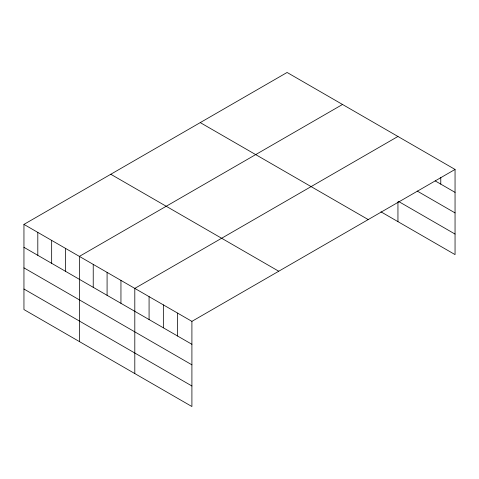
<?xml version="1.0" encoding="UTF-8"?>
<svg xmlns="http://www.w3.org/2000/svg" width="479" height="479" viewBox="0 0 479 479"><rect width="100%" height="100%" fill="white"/><g stroke="black" fill="none" stroke-linecap="round" stroke-linejoin="round"><path stroke-width="0.72" d="M23.95 224.394L191.905 321.361L191.905 406.533L23.95 309.56L23.95 224.394L287.095 72.467L455.05 169.44L455.05 254.606L380.937 211.82M342.521 104.47L79.376 256.397L79.376 341.563M397.947 136.467L134.803 288.394L134.803 373.56M191.905 321.361L455.05 169.44M435.189 180.9L455.05 192.366M417.185 191.043L455.05 212.904M398.564 201.455L455.05 234.069M200.258 122.606L368.213 219.574M110.787 174.26L278.742 271.228M23.95 247.32L191.905 344.293M23.95 267.863L191.905 364.83M23.95 289.023L191.905 385.99M440.776 177.469L440.776 184.122M397.947 201.833L397.947 221.633M177.631 313.122L177.631 336.048M163.351 304.878L163.351 327.804M149.077 296.639L149.077 319.565M120.948 280.395L120.948 303.321M107.086 272.395L107.086 295.321M93.231 264.396L93.231 287.322M65.521 248.391L65.521 271.324M51.66 240.392L51.66 263.324M37.805 232.393L37.805 255.319"/></g></svg>
